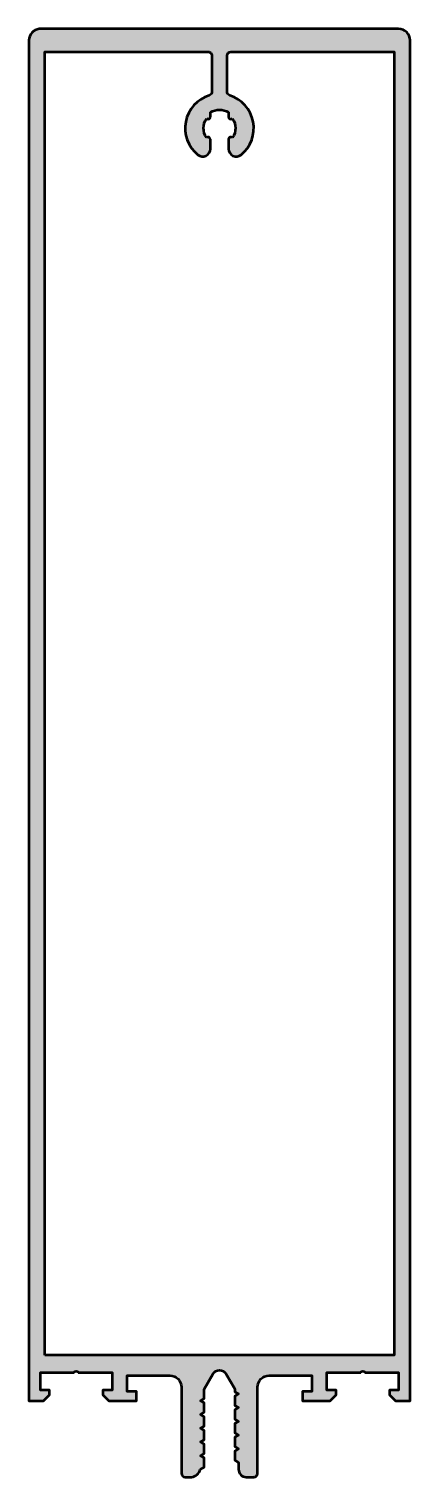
# Model space of a CAD drawing. Extents: x -25 to 25, y -16 to 174.
import ezdxf

# ---------------------------------------------------------------- set-up
doc = ezdxf.new("R2010")
doc.units = 0
doc.layers.add('0S-Alu contour', color=7, linetype='Continuous', lineweight=50)
doc.layers.add('0S-Alu hatch', color=252, linetype='Continuous', lineweight=25)

# ---------------------------------------------------------------- blocks, each defined once
blk = doc.blocks.new('322450__D6BF2438_0467_4DA8_9E77_ABA6188723A0_')
at = {"layer": '0S-Alu hatch'}
h = blk.add_hatch(color=256, dxfattribs=at)
edge = h.paths.add_edge_path()
edge.add_arc((-23.49665809399489, 172.5052288968147), 1.5033444518898, 96.12195642334633, 179.8945545591371)
edge.add_line((-25, 172.5079956054687), (-25, -6.000167846679659))
edge.add_line((-25, -6.000167846679659), (-23.10101008415225, -6.000167846679687))
edge.add_line((-23.10101008415225, -6.000167846679687), (-22.30101013183594, -5.200164794921875))
edge.add_line((-22.30101013183594, -5.200164794921875), (-22.30101013183594, -4.60017395019534))
edge.add_line((-22.30101013183594, -4.60017395019534), (-23.5, -4.600173950195312))
edge.add_line((-23.5, -4.600173950195312), (-23.5, -2.2998046875))
edge.add_line((-23.5, -2.2998046875), (-19.05004262924194, -2.2998046875))
edge.add_ellipse((-18.80101919174194, -2.354328304380288), major_axis=(-0.2549225318053013, 0), ratio=1, start_angle=192.3500084610714, end_angle=347.64999153892865, ccw=False)
edge.add_line((-18.55199575424194, -2.2998046875), (-14.0999755859375, -2.2998046875))
edge.add_line((-14.0999755859375, -2.2998046875), (-14.0999755859375, -4.601181030273437))
edge.add_line((-14.0999755859375, -4.601181030273437), (-15.2989501953125, -4.601181030273437))
edge.add_line((-15.2989501953125, -4.601181030273437), (-15.2989501953125, -5.200164794921875))
edge.add_line((-15.2989501953125, -5.200164794921875), (-14.49895000457767, -6.00016784667963))
edge.add_line((-14.49895000457767, -6.00016784667963), (-10.89997100830078, -6.00016784667963))
edge.add_line((-10.89997100830078, -6.00016784667963), (-10.89997100830078, -4.800155639648437))
edge.add_line((-10.89997100830078, -4.800155639648437), (-12.09996795654297, -4.800155639648437))
edge.add_line((-12.09996795654297, -4.800155639648437), (-12.09996795654297, -2.699844360351562))
edge.add_line((-12.09996795654297, -2.699844360351562), (-6.499870300292982, -2.699844360351562))
edge.add_ellipse((-6.499087613141566, -4.199061673200159), major_axis=(-1.499217517154913, 0), ratio=1, start_angle=179.9700879478974, end_angle=270.0299120521067, ccw=False)
edge.add_line((-4.999870300292968, -4.199844360351475), (-4.999870300292972, -15.50016784667963))
edge.add_arc((-4.499674670978837, -15.50003827924064), 0.5001956460953139, 180.0148415276547, 269.0686711436279)
edge.add_line((-4.507804870605497, -16.00016784667966), (-3.658134460449208, -16.00016784667966))
edge.add_arc((-3.754570738668906, -14.74878885531152), 1.255089373628196, 274.4067324173548, 348.431284261152)
edge.add_line((-2.524978637695348, -15.00048828125017), (-2.000175476074218, -14.69639858137444))
edge.add_line((-2.000175476074218, -14.69639858137444), (-2.000175476074218, -13.48926458425111))
edge.add_line((-2.000175476074218, -13.48926458425111), (-2.499931335449215, -13.20050048828125))
edge.add_line((-2.499931335449215, -13.20050048828125), (-2.000175476074218, -12.91161439649559))
edge.add_line((-2.000175476074218, -12.91161439649559), (-2.000175476074215, -11.68926153249333))
edge.add_line((-2.000175476074215, -11.68926153249333), (-2.499931335449243, -11.40049743652346))
edge.add_line((-2.499931335449243, -11.40049743652346), (-2.000175476074215, -11.11161134473778))
edge.add_line((-2.000175476074215, -11.11161134473778), (-2.000175476074215, -9.88840451002497))
edge.add_line((-2.000175476074215, -9.88840451002497), (-2.499931335449208, -9.600494384765597))
edge.add_line((-2.499931335449208, -9.600494384765597), (-2.000175476074218, -9.3117302887957))
edge.add_line((-2.000175476074218, -9.3117302887957), (-2.000175476074218, -8.088401458267185))
edge.add_line((-2.000175476074218, -8.088401458267185), (-2.49993133544925, -7.800491333007784))
edge.add_line((-2.49993133544925, -7.800491333007784), (-2.000175476074218, -7.511727237037945))
edge.add_line((-2.000175476074218, -7.511727237037945), (-2.000175476074218, -6.288398406509372))
edge.add_line((-2.000175476074218, -6.288398406509372), (-2.499931335449208, -6.000488281250028))
edge.add_line((-2.499931335449208, -6.000488281250028), (-2.000175476074218, -5.711602189464315))
edge.add_line((-2.000175476074218, -5.711602189464315), (-2.000175476074218, -4.452277722538923))
edge.add_line((-2.000175476074218, -4.452277722538923), (-0.8788375854492259, -2.504714965820284))
edge.add_ellipse((-0.0024642944335983, -2.986472613478868), major_axis=(-1.000060286324326, 0), ratio=1, start_angle=208.798360979661, end_angle=331.20163902033715, ccw=False)
edge.add_line((0.8739089965820452, -2.504714965820312), (1.997749328613277, -4.451217651367187))
edge.add_line((1.997749328613277, -4.451217651367187), (1.997749328613277, -4.810055900693868))
edge.add_line((1.997749328613277, -4.810055900693868), (2.500190734863299, -5.100494384765625))
edge.add_line((2.500190734863299, -5.100494384765625), (2.000129699707031, -5.388580322265625))
edge.add_line((2.000129699707031, -5.388580322265625), (2.000129699707031, -6.611557006835937))
edge.add_line((2.000129699707031, -6.611557006835937), (2.500190734863281, -6.900497436523437))
edge.add_line((2.500190734863281, -6.900497436523437), (2.000129699707031, -7.188583374023437))
edge.add_line((2.000129699707031, -7.188583374023437), (2.000129699707031, -8.411560058593722))
edge.add_line((2.000129699707031, -8.411560058593722), (2.500190734863281, -8.700500488281278))
edge.add_line((2.500190734863281, -8.700500488281278), (2.000129699707031, -8.98858642578125))
edge.add_line((2.000129699707031, -8.98858642578125), (2.000129699707031, -10.21142578125))
edge.add_line((2.000129699707031, -10.21142578125), (2.500190734863281, -10.50048828125))
edge.add_line((2.500190734863281, -10.50048828125), (2.000129699707031, -10.7894287109375))
edge.add_line((2.000129699707031, -10.7894287109375), (2.000129699707031, -12.01142883300781))
edge.add_line((2.000129699707031, -12.01142883300781), (2.500190734863281, -12.30049133300781))
edge.add_line((2.500190734863281, -12.30049133300781), (2.000129699707031, -12.58943176269528))
edge.add_line((2.000129699707031, -12.58943176269528), (2.000129699707031, -13.79603576660159))
edge.add_line((2.000129699707031, -13.79603576660159), (2.500190734863284, -14.1019505886052))
edge.add_line((2.500190734863284, -14.1019505886052), (2.500190734863281, -15.00312805175784))
edge.add_arc((3.499674910880848, -15.00364387574023), 0.9994843091234153, 179.9704302126535, 270.0295697873471)
edge.add_line((3.500190734863291, -16.00312805175781), (4.500251770019552, -16.00312805175781))
edge.add_arc((4.500339818254648, -15.50321609999292), 0.4999119595187435, 269.989908638522, 360.0100913614867)
edge.add_line((5.000251770019534, -15.50312805175775), (5.000320434570308, -4.199844360351477))
edge.add_ellipse((6.499537747418894, -4.199061673200148), major_axis=(-1.499217517154901, 0), ratio=1, start_angle=-90.02991205210799, end_angle=0.02991205210270209, ccw=False)
edge.add_line((6.500320434570344, -2.699844360351562), (12.10041809082032, -2.699844360351619))
edge.add_line((12.10041809082032, -2.699844360351619), (12.10041809082032, -4.800155639648437))
edge.add_line((12.10041809082032, -4.800155639648437), (10.90042114257812, -4.800155639648437))
edge.add_line((10.90042114257812, -4.800155639648437), (10.90042114257812, -6.000167846679687))
edge.add_line((10.90042114257812, -6.000167846679687), (14.49940109252927, -6.000167846679687))
edge.add_line((14.49940109252927, -6.000167846679687), (15.29940032958984, -5.200164794921903))
edge.add_line((15.29940032958984, -5.200164794921903), (15.29940032958984, -4.601181030273409))
edge.add_line((15.29940032958984, -4.601181030273409), (14.10042572021485, -4.601181030273437))
edge.add_line((14.10042572021485, -4.601181030273437), (14.10042572021484, -2.2998046875))
edge.add_line((14.10042572021484, -2.2998046875), (18.55244445800781, -2.2998046875))
edge.add_ellipse((18.80146789550781, -2.354328304380288), major_axis=(-0.2549225318053013, 0), ratio=1, start_angle=192.3500084610714, end_angle=347.64999153892865, ccw=False)
edge.add_line((19.05049133300781, -2.2998046875), (23.50045013427735, -2.299804687500056))
edge.add_line((23.50045013427735, -2.299804687500056), (23.50045013427735, -4.60017395019534))
edge.add_line((23.50045013427735, -4.60017395019534), (22.30146026611329, -4.600173950195284))
edge.add_line((22.30146026611329, -4.600173950195284), (22.30146026611329, -5.200164794921846))
edge.add_line((22.30146026611329, -5.200164794921846), (23.10145950317382, -6.000167846679715))
edge.add_line((23.10145950317382, -6.000167846679715), (25, -6.000167846679687))
edge.add_line((25, -6.000167846679687), (25.00000000000001, 172.5))
edge.add_arc((23.49999181840297, 172.4999918184029), 1.500008181619351, 0.0003125114783506, 89.99968748771872)
edge.add_line((23.49999999999999, 174), (-23.656982421875, 174))
edge = h.paths.add_edge_path()
edge.add_line((-22.9000244140625, 0.00042724609375), (-22.9000244140625, 171))
edge.add_line((-22.9000244140625, 171), (-1.49908447265625, 171))
edge.add_ellipse((-1.49890219652152, 170.5001822761347), major_axis=(-0.4998177571019748, 0), ratio=1, start_angle=179.9791050771685, end_angle=270.02089492281755, ccw=False)
edge.add_line((-0.99908447265625, 170.5), (-0.9990844726562462, 165.7596874237061))
edge.add_ellipse((-1.497637052538749, 165.7607503287753), major_axis=(-0.4985537129283924, 0), ratio=1, start_angle=107.29485429232071, end_angle=179.8778466210462, ccw=False)
edge.add_arc((-0.0024642944336577, 160.9910556375988), 4.499999999999982, 107.4170076712833, 231.055196405905)
edge.add_arc((-2.20246429443361, 158.2689241198355), 1.00000000000001, 231.0551964059046, 360)
edge.add_line((-1.2024642944336, 158.2689241198356), (-1.202464294433595, 159.5213617919291))
edge.add_arc((-1.502464294433462, 159.5213617919291), 0.2999999999998669, 0, 130.3192648390872)
edge.add_ellipse((-0.0024642944336293, 160.9910556375988), major_axis=(-2.09999999999999, 0), ratio=1, start_angle=-36.2232210808902, end_angle=36.22322108089082, ccw=False)
edge.add_arc((-1.502464294433472, 162.4607494832685), 0.2999999999998799, 229.6807351609187, 360)
edge.add_line((-1.202464294433593, 162.4607494832685), (-1.202464294433602, 163.0695166066814))
edge.add_ellipse((-0.0024642944335902, 160.9910556375988), major_axis=(-2.40000000000003, 0), ratio=1, start_angle=240.0000000000009, end_angle=300.00000000000006, ccw=False)
edge.add_line((1.197535705566394, 163.0695166066814), (1.197535705566105, 162.4607494832685))
edge.add_arc((1.497535705566104, 162.4607494832685), 0.2999999999999985, 180, 310.3192648391031)
edge.add_ellipse((-0.0024642944336293, 160.9910556375988), major_axis=(-2.100000000000016, 0), ratio=1, start_angle=143.7767789191108, end_angle=216.2232210808902, ccw=False)
edge.add_arc((1.497535705566292, 159.5213617919291), 0.2999999999998799, 49.68073516092172, 180)
edge.add_line((1.197535705566412, 159.5213617919291), (1.197535705566411, 158.2689241198356))
edge.add_arc((2.197535705566401, 158.2689241198356), 0.9999999999999905, 180, 308.9448035940938)
edge.add_arc((-0.0024642944336541, 160.9910556375988), 4.499999999999992, 308.9448035940962, 432.5017923763183)
edge.add_ellipse((1.500915527343753, 165.759687423706), major_axis=(-0.5000000000000036, 0), ratio=1, start_angle=0, end_angle=72.50179237631778, ccw=False)
edge.add_line((1.00091552734375, 165.759687423706), (1.000915527343748, 170.5000000000001))
edge.add_ellipse((1.50098301486123, 170.4999325124825), major_axis=(-0.5000674920714319, 0), ratio=1, start_angle=270.00773245610736, end_angle=359.99226754388303, ccw=False)
edge.add_line((1.50091552734375, 171), (22.89990234375, 171))
edge.add_line((22.89990234375, 171), (22.89990234375, 0.00042724609375))
edge.add_line((22.89990234375, 0.00042724609375), (-22.9000244140625, 0.00042724609375))
at = {"layer": '0S-Alu contour', "color": 7}
for points in [[(23.49999999999999, 174), (-23.656982421875, 174)], [(-25, 172.5079956054687), (-25, -6.000167846679659), (-23.10101008415225, -6.000167846679687), (-22.30101013183594, -5.200164794921875), (-22.30101013183594, -4.60017395019534), (-23.5, -4.600173950195312), (-23.5, -2.2998046875), (-19.05004262924194, -2.2998046875)], [(19.05049133300781, -2.2998046875), (23.50045013427735, -2.299804687500056), (23.50045013427735, -4.60017395019534), (22.30146026611329, -4.600173950195284), (22.30146026611329, -5.200164794921846), (23.10145950317382, -6.000167846679715), (25, -6.000167846679687), (25.00000000000001, 172.5)], [(-22.9000244140625, 0.00042724609375), (-22.9000244140625, 171), (-1.49908447265625, 171)], [(1.50091552734375, 171), (22.89990234375, 171), (22.89990234375, 0.00042724609375), (-22.9000244140625, 0.00042724609375)], [(-0.99908447265625, 170.5), (-0.9990844726562462, 165.7596874237061)], [(1.00091552734375, 165.759687423706), (1.000915527343748, 170.5000000000001)], [(-1.202464294433593, 162.4607494832685), (-1.202464294433602, 163.0695166066814)], [(1.197535705566394, 163.0695166066814), (1.197535705566105, 162.4607494832685)], [(-1.2024642944336, 158.2689241198356), (-1.202464294433595, 159.5213617919291)], [(1.197535705566412, 159.5213617919291), (1.197535705566411, 158.2689241198356)], [(-18.55199575424194, -2.2998046875), (-14.0999755859375, -2.2998046875), (-14.0999755859375, -4.601181030273437), (-15.2989501953125, -4.601181030273437), (-15.2989501953125, -5.200164794921875), (-14.49895000457767, -6.00016784667963), (-10.89997100830078, -6.00016784667963), (-10.89997100830078, -4.800155639648437), (-12.09996795654297, -4.800155639648437), (-12.09996795654297, -2.699844360351562), (-6.499870300292982, -2.699844360351562)], [(-2.524978637695348, -15.00048828125017), (-2.000175476074218, -14.69639858137444), (-2.000175476074218, -13.48926458425111), (-2.499931335449215, -13.20050048828125), (-2.000175476074218, -12.91161439649559), (-2.000175476074215, -11.68926153249333), (-2.499931335449243, -11.40049743652346), (-2.000175476074215, -11.11161134473778), (-2.000175476074215, -9.88840451002497), (-2.499931335449208, -9.600494384765597), (-2.000175476074218, -9.3117302887957), (-2.000175476074218, -8.088401458267185), (-2.49993133544925, -7.800491333007784), (-2.000175476074218, -7.511727237037945), (-2.000175476074218, -6.288398406509372), (-2.499931335449208, -6.000488281250028), (-2.000175476074218, -5.711602189464315), (-2.000175476074218, -4.452277722538923), (-0.8788375854492259, -2.504714965820284)], [(0.8739089965820452, -2.504714965820312), (1.997749328613277, -4.451217651367187), (1.997749328613277, -4.810055900693868), (2.500190734863299, -5.100494384765625), (2.000129699707031, -5.388580322265625), (2.000129699707031, -6.611557006835937), (2.500190734863281, -6.900497436523437), (2.000129699707031, -7.188583374023437), (2.000129699707031, -8.411560058593722), (2.500190734863281, -8.700500488281278), (2.000129699707031, -8.98858642578125), (2.000129699707031, -10.21142578125), (2.500190734863281, -10.50048828125), (2.000129699707031, -10.7894287109375), (2.000129699707031, -12.01142883300781), (2.500190734863281, -12.30049133300781), (2.000129699707031, -12.58943176269528), (2.000129699707031, -13.79603576660159), (2.500190734863284, -14.1019505886052), (2.500190734863281, -15.00312805175784)], [(6.500320434570344, -2.699844360351562), (12.10041809082032, -2.699844360351619), (12.10041809082032, -4.800155639648437), (10.90042114257812, -4.800155639648437), (10.90042114257812, -6.000167846679687), (14.49940109252927, -6.000167846679687), (15.29940032958984, -5.200164794921903), (15.29940032958984, -4.601181030273409), (14.10042572021485, -4.601181030273437), (14.10042572021484, -2.2998046875), (18.55244445800781, -2.2998046875)], [(-4.999870300292968, -4.199844360351475), (-4.999870300292972, -15.50016784667963)], [(5.000251770019534, -15.50312805175775), (5.000320434570308, -4.199844360351477)], [(-4.507804870605497, -16.00016784667966), (-3.658134460449208, -16.00016784667966)], [(3.500190734863291, -16.00312805175781), (4.500251770019552, -16.00312805175781)]]:
    blk.add_lwpolyline(points, dxfattribs=at)
for centre, radius, start, end in [((-23.49665809399489, 172.5052288968147), 1.5033444518898, 96.12195642334633, 179.8945545591371), ((23.49999181840297, 172.4999918184029), 1.500008181619351, 0.0003125114783506, 89.99968748771872), ((-0.0024642944336577, 160.9910556375988), 4.499999999999982, 107.4170076712833, 231.055196405905), ((-0.0024642944336541, 160.9910556375988), 4.499999999999992, 308.9448035940962, 72.50179237631832), ((-1.502464294433472, 162.4607494832685), 0.2999999999998799, 229.6807351609187, 0), ((1.497535705566104, 162.4607494832685), 0.2999999999999985, 180, 310.3192648391031), ((-1.502464294433462, 159.5213617919291), 0.2999999999998669, 0, 130.3192648390872), ((1.497535705566292, 159.5213617919291), 0.2999999999998799, 49.68073516092172, 180), ((-2.20246429443361, 158.2689241198355), 1.00000000000001, 231.0551964059046, 0), ((2.197535705566401, 158.2689241198356), 0.9999999999999905, 180, 308.9448035940938), ((-3.754570738668906, -14.74878885531152), 1.255089373628196, 274.4067324173548, 348.431284261152), ((3.499674910880848, -15.00364387574023), 0.9994843091234153, 179.9704302126535, 270.0295697873471), ((-4.499674670978837, -15.50003827924064), 0.5001956460953139, 180.0148415276547, 269.0686711436279), ((4.500339818254648, -15.50321609999292), 0.4999119595187435, 269.989908638522, 0.0100913614866932)]:
    blk.add_arc(centre, radius, start, end, dxfattribs=at)
at = {"layer": '0S-Alu contour', "color": 7, "extrusion": (0, 0, -1)}
for centre, radius, start, end in [((1.49890219652152, 170.5001822761347), 0.4998177571019749, 89.97910507718245, 180.0208949228316), ((-1.50098301486123, 170.4999325124825), 0.5000674920714319, 0.0077324561169704, 89.99226754389264), ((1.497637052538749, 165.7607503287753), 0.4985537129283925, 180.1221533789539, 252.7051457076793), ((-1.500915527343753, 165.759687423706), 0.5000000000000036, 287.4982076236823, 0), ((0.0024642944335902, 160.9910556375988), 2.40000000000003, 59.99999999999996, 119.9999999999991), ((0.0024642944336293, 160.9910556375988), 2.09999999999999, 323.7767789191092, 36.22322108089024), ((0.0024642944336293, 160.9910556375988), 2.100000000000016, 143.7767789191098, 216.2232210808893), ((18.80101919174194, -2.354328304380288), 0.2549225318053013, 12.35000846107133, 167.6499915389286), ((6.499087613141566, -4.199061673200159), 1.499217517154913, 89.97008794789333, 180.0299120521026), ((0.0024642944335983, -2.986472613478868), 1.000060286324326, 28.79836097966285, 151.201639020339), ((-6.499537747418894, -4.199061673200148), 1.499217517154901, 359.9700879478973, 90.02991205210795), ((-18.80146789550781, -2.354328304380288), 0.2549225318053013, 12.35000846107133, 167.6499915389286)]:
    blk.add_arc(centre, radius, start, end, dxfattribs=at)
blk = doc.blocks.new('322450__0D31943B_0FA3_4865_A139_0E1EDB8B014B_')
at = {"layer": '0S-Alu contour', "color": 7}
blk.add_blockref('322450__D6BF2438_0467_4DA8_9E77_ABA6188723A0_', (0, 0), dxfattribs=at)

msp = doc.modelspace()

# ---------------------------------------------------------------- block references
at = {"layer": '0S-Alu contour', "color": 7}
msp.add_blockref('322450__0D31943B_0FA3_4865_A139_0E1EDB8B014B_', (0, 0), dxfattribs=at)

doc.saveas('drawing.dxf')
